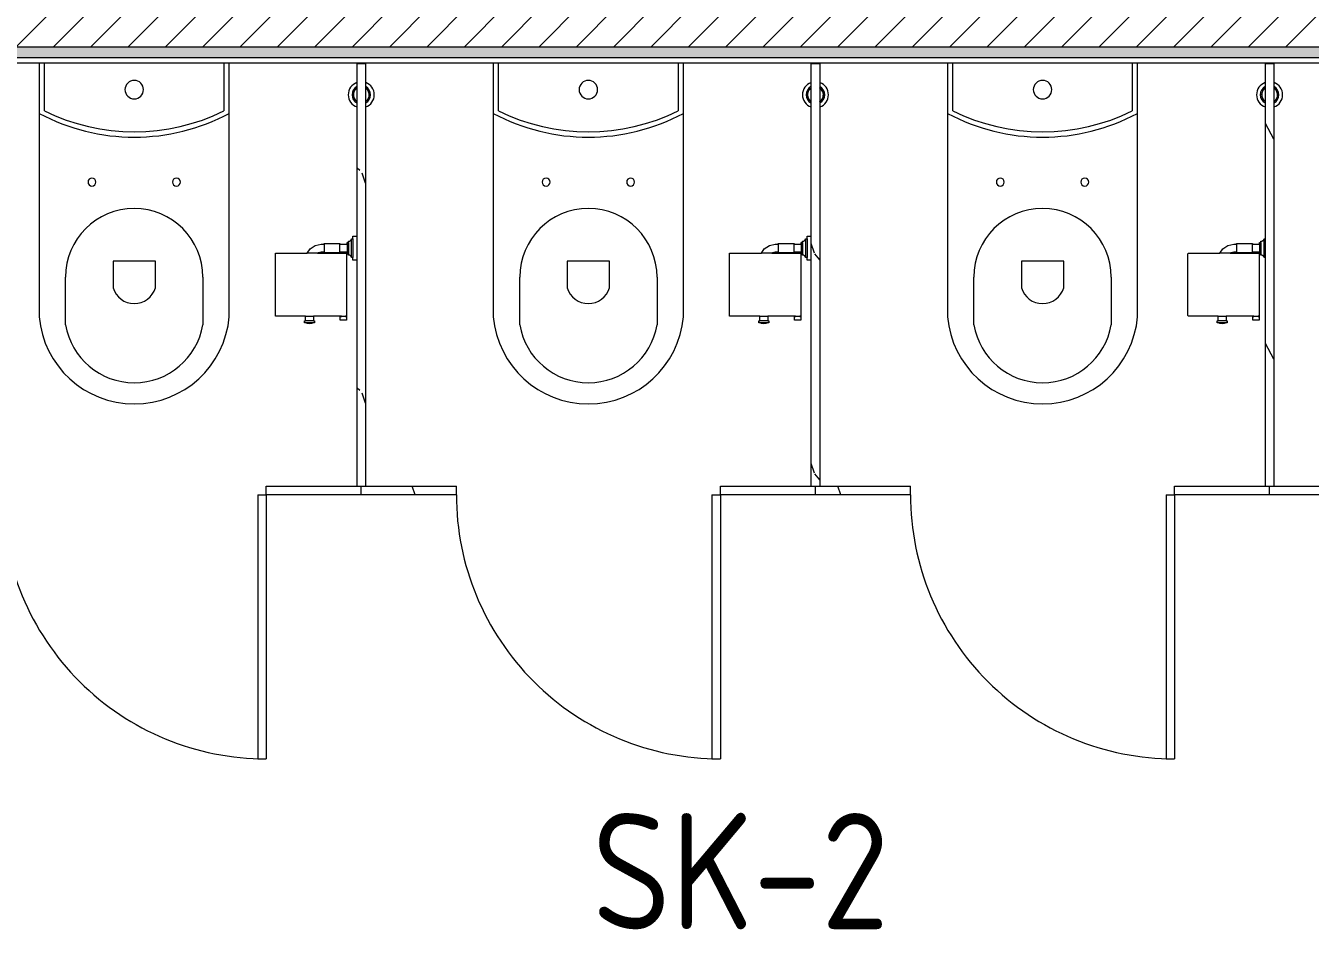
# Model space of a CAD drawing. Header units: millimetres. Extents: x 81382 to 274764, y -8553 to 29000.
# Drawn here: x 112265 to 114698, y 8329 to 10040 of the extents above; entities that cross this region are included whole.
import ezdxf

# ---------------------------------------------------------------- set-up
doc = ezdxf.new("R2010")
doc.units = ezdxf.units.MM
for name, color, linetype, lineweight in [('A-DETL-GENF', 7, 'Continuous', 9), ('A-DOOR', 7, 'Continuous', 9), ('A-GENM', 7, 'Continuous', 9), ('E-ELEC-FIXT-IDEN', 7, 'Continuous', 9), ('I-WALL', 7, 'Continuous', 9), ('P-SANR-FIXT', 7, 'Continuous', 9)]:
    doc.layers.add(name, color=color, linetype=linetype, lineweight=lineweight)
doc.layers.add('A-WALL-1', color=7, linetype='Continuous', lineweight=9, true_color=0x3c3c3c)
doc.styles.add('GOST Common_1', font='GOST_Common.ttf', dxfattribs={"width": 0.9, "height": 220})
pattern_1 = [(288.435, (115442.71, 9160), (416.50086, -832.99954), [158.05, -1159.038]), (319.399, (115492.69, 9010.06), (2499.010644, -2082.486787), [76.799, -3763.143]), (316.848, (115134.5, 8960.08), (6247.5402574, -5830.957739), [182.691, -8951.868]), (289.983, (115267.78, 8835.13), (1249.49393, -3332.002656), [97.5, -4777.508]), (270, (115301.1, 9160), (416.5, -416.5), [83.3, -333.2]), (298.443, (115301.1, 9076.7), (-2915.5071394, 5414.4962996), [227.365, -11140.87]), (264.289, (115409.39, 8876.78), (416.5263, 3748.496867), [83.716, -4102.058]), (309.806, (115401.06, 8793.48), (-1666.01521, 2082.48651), [65.059, -3187.91])]

# ---------------------------------------------------------------- blocks, each defined once
blk = doc.blocks.new('131_Сантехническая перегородка_Дверь 5 - СД-1-V131-План размещения напольных электротехнических лючков и розеток 3 этажа в осях 23-33')
at = {"layer": 'A-DOOR'}
h = blk.add_hatch(dxfattribs=at)
h.set_pattern_fill('FP_47', color=256, style=0, pattern_type=2)
h.set_pattern_definition([(288.435, (112862.71, 9160), (416.50086, -832.99954), [158.05, -1159.038]), (319.399, (112912.69, 9010.06), (2499.010644, -2082.486787), [76.799, -3763.143]), (316.848, (112554.5, 8960.08), (6247.5402574, -5830.957739), [182.691, -8951.868]), (289.983, (112687.78, 8835.13), (1249.49393, -3332.002656), [97.5, -4777.508]), (270, (112721.1, 9160), (416.5, -416.5), [83.3, -333.2]), (298.443, (112721.1, 9076.7), (-2915.5071394, 5414.4962996), [227.365, -11140.87]), (264.289, (112829.39, 8876.78), (416.5263, 3748.496867), [83.716, -4102.058]), (309.806, (112821.06, 8793.48), (-1666.01521, 2082.48651), [65.059, -3187.91])])
h.paths.add_polyline_path([(750, 8), (750, -8), (930, -8), (930, 8)])
for p, q in [((266, 508), (250, 508)), ((250, 8), (250, 508)), ((266, 8), (266, 508)), ((266, 8), (250, 8))]:
    blk.add_line(p, q, dxfattribs=at)
blk.add_arc((250, 8), 500, 360, 90, dxfattribs=at)
at = {"layer": 'A-GENM'}
for p, q in [((70, 8), (250, 8)), ((70, 8), (70, -8)), ((250, 8), (250, -8)), ((750, 8), (930, 8)), ((750, 8), (750, -8)), ((250, -8), (70, -8)), ((930, -8), (750, -8))]:
    blk.add_line(p, q, dxfattribs=at)
blk = doc.blocks.new('131_Сантехническая перегородка_Дверь 5 - СД-1-V132-План размещения напольных электротехнических лючков и розеток 3 этажа в осях 23-33')
at = {"layer": 'A-DOOR'}
h = blk.add_hatch(dxfattribs=at)
h.set_pattern_fill('FP_48', color=256, style=0, pattern_type=2)
h.set_pattern_definition([(288.435, (113722.71, 9160), (416.50086, -832.99954), [158.05, -1159.038]), (319.399, (113772.69, 9010.06), (2499.010644, -2082.486787), [76.799, -3763.143]), (316.848, (113414.5, 8960.08), (6247.5402574, -5830.957739), [182.691, -8951.868]), (289.983, (113547.78, 8835.13), (1249.49393, -3332.002656), [97.5, -4777.508]), (270, (113581.1, 9160), (416.5, -416.5), [83.3, -333.2]), (298.443, (113581.1, 9076.7), (-2915.5071394, 5414.4962996), [227.365, -11140.87]), (264.289, (113689.39, 8876.78), (416.5263, 3748.496867), [83.716, -4102.058]), (309.806, (113681.06, 8793.48), (-1666.01521, 2082.48651), [65.059, -3187.91])])
h.paths.add_polyline_path([(750, 8), (750, -8), (930, -8), (930, 8)])
for p, q in [((266, 508), (250, 508)), ((250, 8), (250, 508)), ((266, 8), (266, 508)), ((266, 8), (250, 8))]:
    blk.add_line(p, q, dxfattribs=at)
blk.add_arc((250, 8), 500, 360, 90, dxfattribs=at)
at = {"layer": 'A-GENM'}
for p, q in [((70, 8), (250, 8)), ((70, 8), (70, -8)), ((250, 8), (250, -8)), ((750, 8), (930, 8)), ((750, 8), (750, -8)), ((930, 8), (930, -8)), ((250, -8), (70, -8)), ((930, -8), (750, -8))]:
    blk.add_line(p, q, dxfattribs=at)
blk = doc.blocks.new('131_Сантехническая перегородка_Дверь 5 - СД-1-V133-План размещения напольных электротехнических лючков и розеток 3 этажа в осях 23-33')
at = {"layer": 'A-DOOR'}
h = blk.add_hatch(dxfattribs=at)
h.set_pattern_fill('FP_49', color=256, style=0, pattern_type=2)
h.set_pattern_definition([(288.435, (114582.71, 9160), (416.50086, -832.99954), [158.05, -1159.038]), (319.399, (114632.69, 9010.06), (2499.010644, -2082.486787), [76.799, -3763.143]), (316.848, (114274.5, 8960.08), (6247.5402574, -5830.957739), [182.691, -8951.868]), (289.983, (114407.78, 8835.13), (1249.49393, -3332.002656), [97.5, -4777.508]), (270, (114441.1, 9160), (416.5, -416.5), [83.3, -333.2]), (298.443, (114441.1, 9076.7), (-2915.5071394, 5414.4962996), [227.365, -11140.87]), (264.289, (114549.39, 8876.78), (416.5263, 3748.496867), [83.716, -4102.058]), (309.806, (114541.06, 8793.48), (-1666.01521, 2082.48651), [65.059, -3187.91])])
h.paths.add_polyline_path([(930, 8), (750, 8), (750, -8), (930, -8)])
for p, q in [((266, 508), (250, 508)), ((250, 8), (250, 508)), ((266, 8), (266, 508)), ((266, 8), (250, 8))]:
    blk.add_line(p, q, dxfattribs=at)
blk.add_arc((250, 8), 500, 360, 90, dxfattribs=at)
at = {"layer": 'A-GENM'}
for p, q in [((70, 8), (250, 8)), ((70, 8), (70, -8)), ((250, 8), (250, -8)), ((750, 8), (930, 8)), ((750, 8), (750, -8)), ((930, 8), (930, -8)), ((250, -8), (70, -8)), ((930, -8), (750, -8))]:
    blk.add_line(p, q, dxfattribs=at)
blk = doc.blocks.new('131_Сантехническая перегородка_Дверь 5 - СД-1-V134-План размещения напольных электротехнических лючков и розеток 3 этажа в осях 23-33')
at = {"layer": 'A-DOOR'}
h = blk.add_hatch(dxfattribs=at)
h.set_pattern_fill('FP_50', color=256, style=0, pattern_type=2)
h.set_pattern_definition(pattern_1)
h.paths.add_polyline_path([(750, 8), (750, -8), (930, -8), (930, 8)])
at = {"layer": 'A-GENM'}
h = blk.add_hatch(dxfattribs=at)
h.set_pattern_fill('FP_50', color=256, style=0, pattern_type=2)
h.set_pattern_definition(pattern_1)
h.paths.add_polyline_path([(70, 8), (70, -8), (250, -8), (250, 8)])
at = {"layer": 'A-DOOR'}
for p, q in [((266, 508), (250, 508)), ((250, 8), (250, 508)), ((266, 8), (266, 508)), ((266, 8), (250, 8))]:
    blk.add_line(p, q, dxfattribs=at)
blk.add_arc((250, 8), 500, 360, 90, dxfattribs=at)
at = {"layer": 'A-GENM'}
for p, q in [((70, 8), (250, 8)), ((70, 8), (70, -8)), ((250, 8), (250, -8)), ((750, 8), (930, 8)), ((750, 8), (750, -8)), ((930, 8), (930, -8)), ((250, -8), (70, -8)), ((930, -8), (750, -8))]:
    blk.add_line(p, q, dxfattribs=at)
blk = doc.blocks.new('FP_140-План размещения напольных электротехнических лючков и розеток 3 этажа в осях 23-33')
at = {"layer": 'A-GENM'}
blk.add_line((0, 8), (0, -8), dxfattribs=at)
blk = doc.blocks.new('131_Сантехническая перегородка 6 - СП-1-V139-План размещения напольных электротехнических лючков и розеток 3 этажа в осях 23-33')
at = {"layer": 'A-GENM'}
h = blk.add_hatch(dxfattribs=at)
h.set_pattern_fill('FP_53', color=256, style=0, pattern_type=2)
h.set_pattern_definition([(198.435, (9968, -114512.71), (-832.99954, -416.50086), [158.051, -1159.038]), (229.399, (9818.06, -114562.69), (-2082.486787, -2499.010644), [76.799, -3763.143]), (226.848, (9768.08, -114204.5), (-5830.957739, -6247.5402574), [182.691, -8951.868]), (199.983, (9643.13, -114337.78), (-3332.002656, -1249.49393), [97.5, -4777.508]), (180, (9968, -114371.1), (-416.5, -416.5), [83.3, -333.2]), (208.443, (9884.7, -114371.1), (5414.4962996, 2915.5071394), [227.365, -11140.87]), (174.289, (9684.78, -114479.39), (3748.496867, -416.5263), [83.716, -4102.058]), (219.806, (9601.48, -114471.06), (2082.48651, 1666.01521), [65.059, -3187.91])])
h.paths.add_polyline_path([(800, 0), (800, 8), (50, 8), (50, -8), (800, -8)])
for p, q in [((0, 8), (50, 8)), ((50, 8), (800, 8)), ((50, -8), (0, -8)), ((800, -8), (50, -8))]:
    blk.add_line(p, q, dxfattribs=at)
at = {"layer": 'A-GENM', "flags": 128}
for points in [[(71.5, 8), (71.1, 8.5), (70.8, 9), (70.4, 9.5), (70, 9.9), (69.6, 10.4), (69.2, 10.8), (68.8, 11.2), (68.3, 11.6), (67.8, 12), (67.3, 12.3), (66.8, 12.7), (66.3, 13), (65.8, 13.3), (65.3, 13.6), (64.7, 13.8), (64.2, 14), (63.6, 14.3), (63, 14.4), (62.4, 14.6), (61.9, 14.7), (61.3, 14.9), (60.7, 14.9), (60.1, 15), (59.5, 15.1), (58.9, 15.1), (58.3, 15.1), (57.7, 15), (57.1, 15), (56.5, 14.9), (55.9, 14.8), (55.3, 14.7), (54.7, 14.5), (54.1, 14.4), (53.5, 14.2), (53, 13.9), (52.4, 13.7), (51.9, 13.4), (51.4, 13.2), (50.8, 12.9), (50.3, 12.5), (49.8, 12.2), (49.3, 11.8), (48.9, 11.4), (48.4, 11), (48, 10.6), (47.6, 10.2), (47.2, 9.7), (46.8, 9.3), (46.4, 8.8), (46.1, 8.3), (45.9, 8)], [(45.9, -8), (46.3, -8.5), (46.6, -9), (47, -9.5), (47.4, -9.9), (47.8, -10.4), (48.2, -10.8), (48.6, -11.2), (49.1, -11.6), (49.6, -12), (50, -12.3), (50.5, -12.7), (51.1, -13), (51.6, -13.3), (52.1, -13.6), (52.7, -13.8), (53.2, -14), (53.8, -14.3), (54.4, -14.4), (54.9, -14.6), (55.5, -14.7), (56.1, -14.9), (56.7, -14.9), (57.3, -15), (57.9, -15.1), (58.5, -15.1), (59.1, -15.1), (59.7, -15), (60.3, -15), (60.9, -14.9), (61.5, -14.8), (62.1, -14.7), (62.7, -14.5), (63.3, -14.4), (63.8, -14.2), (64.4, -13.9), (65, -13.7), (65.5, -13.4), (66, -13.2), (66.6, -12.9), (67.1, -12.5), (67.6, -12.2), (68, -11.8), (68.5, -11.4), (69, -11), (69.4, -10.6), (69.8, -10.2), (70.2, -9.7), (70.6, -9.3), (70.9, -8.8), (71.3, -8.3), (71.5, -8)]]:
    blk.add_lwpolyline(points, dxfattribs=at)
at = {"layer": 'A-GENM'}
for radius, start, end in [(24.6, 19.9113, 160.0887), (17.6, 28.9731, 151.0269), (15.1, 78.8699, 146.2189), (15.1, 33.7811, 53.124), (24.6, 199.9113, 340.0887), (17.6, 208.9731, 331.0269), (15.1, 213.7811, 233.124), (15.1, 258.8699, 326.2189)]:
    blk.add_arc((58.7, 0), radius, start, end, dxfattribs=at)
blk.add_blockref('FP_140-План размещения напольных электротехнических лючков и розеток 3 этажа в осях 23-33', (0, 0), dxfattribs=at)
blk = doc.blocks.new('FP_142-План размещения напольных электротехнических лючков и розеток 3 этажа в осях 23-33')
at = {"layer": 'A-GENM'}
blk.add_line((0, 8), (0, -8), dxfattribs=at)
blk = doc.blocks.new('131_Сантехническая перегородка 6 - СП-1-V141-План размещения напольных электротехнических лючков и розеток 3 этажа в осях 23-33')
at = {"layer": 'A-GENM'}
h = blk.add_hatch(dxfattribs=at)
h.set_pattern_fill('FP_54', color=256, style=0, pattern_type=2)
h.set_pattern_definition([(198.435, (9968, -113652.71), (-832.99954, -416.50086), [158.05, -1159.038]), (229.399, (9818.06, -113702.69), (-2082.486787, -2499.010644), [76.799, -3763.143]), (226.848, (9768.08, -113344.5), (-5830.957739, -6247.5402574), [182.691, -8951.868]), (199.983, (9643.13, -113477.78), (-3332.002656, -1249.49393), [97.5, -4777.508]), (180, (9968, -113511.1), (-416.5, -416.5), [83.3, -333.2]), (208.443, (9884.7, -113511.1), (5414.4962996, 2915.5071394), [227.365, -11140.87]), (174.289, (9684.78, -113619.39), (3748.496867, -416.5263), [83.716, -4102.058]), (219.806, (9601.48, -113611.06), (2082.48651, 1666.01521), [65.059, -3187.91])])
h.paths.add_polyline_path([(800, 0), (800, 8), (50, 8), (50, -8), (800, -8)])
for p, q in [((0, 8), (50, 8)), ((50, 8), (800, 8)), ((50, -8), (0, -8)), ((800, -8), (50, -8))]:
    blk.add_line(p, q, dxfattribs=at)
at = {"layer": 'A-GENM', "flags": 128}
for points in [[(71.5, 8), (71.1, 8.5), (70.8, 9), (70.4, 9.5), (70, 9.9), (69.6, 10.4), (69.2, 10.8), (68.8, 11.2), (68.3, 11.6), (67.8, 12), (67.3, 12.3), (66.8, 12.7), (66.3, 13), (65.8, 13.3), (65.3, 13.6), (64.7, 13.8), (64.2, 14), (63.6, 14.3), (63, 14.4), (62.4, 14.6), (61.9, 14.7), (61.3, 14.9), (60.7, 14.9), (60.1, 15), (59.5, 15.1), (58.9, 15.1), (58.3, 15.1), (57.7, 15), (57.1, 15), (56.5, 14.9), (55.9, 14.8), (55.3, 14.7), (54.7, 14.5), (54.1, 14.4), (53.5, 14.2), (53, 13.9), (52.4, 13.7), (51.9, 13.4), (51.4, 13.2), (50.8, 12.9), (50.3, 12.5), (49.8, 12.2), (49.3, 11.8), (48.9, 11.4), (48.4, 11), (48, 10.6), (47.6, 10.2), (47.2, 9.7), (46.8, 9.3), (46.4, 8.8), (46.1, 8.3), (45.9, 8)], [(45.9, -8), (46.3, -8.5), (46.6, -9), (47, -9.5), (47.4, -9.9), (47.8, -10.4), (48.2, -10.8), (48.6, -11.2), (49.1, -11.6), (49.6, -12), (50, -12.3), (50.5, -12.7), (51.1, -13), (51.6, -13.3), (52.1, -13.6), (52.7, -13.8), (53.2, -14), (53.8, -14.3), (54.4, -14.4), (54.9, -14.6), (55.5, -14.7), (56.1, -14.9), (56.7, -14.9), (57.3, -15), (57.9, -15.1), (58.5, -15.1), (59.1, -15.1), (59.7, -15), (60.3, -15), (60.9, -14.9), (61.5, -14.8), (62.1, -14.7), (62.7, -14.5), (63.3, -14.4), (63.8, -14.2), (64.4, -13.9), (65, -13.7), (65.5, -13.4), (66, -13.2), (66.6, -12.9), (67.1, -12.5), (67.6, -12.2), (68, -11.8), (68.5, -11.4), (69, -11), (69.4, -10.6), (69.8, -10.2), (70.2, -9.7), (70.6, -9.3), (70.9, -8.8), (71.3, -8.3), (71.5, -8)]]:
    blk.add_lwpolyline(points, dxfattribs=at)
at = {"layer": 'A-GENM'}
for radius, start, end in [(24.6, 19.9113, 160.0887), (17.6, 28.9731, 151.0269), (15.1, 78.8699, 146.2189), (15.1, 33.7811, 53.124), (24.6, 199.9113, 340.0887), (17.6, 208.9731, 331.0269), (15.1, 213.7811, 233.124), (15.1, 258.8699, 326.2189)]:
    blk.add_arc((58.7, 0), radius, start, end, dxfattribs=at)
blk.add_blockref('FP_142-План размещения напольных электротехнических лючков и розеток 3 этажа в осях 23-33', (0, 0), dxfattribs=at)
blk = doc.blocks.new('FP_144-План размещения напольных электротехнических лючков и розеток 3 этажа в осях 23-33')
at = {"layer": 'A-GENM'}
blk.add_line((0, 8), (0, -8), dxfattribs=at)
blk = doc.blocks.new('131_Сантехническая перегородка 6 - СП-1-V143-План размещения напольных электротехнических лючков и розеток 3 этажа в осях 23-33')
at = {"layer": 'A-GENM'}
h = blk.add_hatch(dxfattribs=at)
h.set_pattern_fill('FP_55', color=256, style=0, pattern_type=2)
h.set_pattern_definition([(198.435, (9968, -112792.71), (-832.99954, -416.50086), [158.051, -1159.038]), (229.399, (9818.06, -112842.69), (-2082.486787, -2499.010644), [76.799, -3763.143]), (226.848, (9768.08, -112484.5), (-5830.957739, -6247.5402574), [182.691, -8951.868]), (199.983, (9643.13, -112617.78), (-3332.002656, -1249.49393), [97.5, -4777.508]), (180, (9968, -112651.1), (-416.5, -416.5), [83.3, -333.2]), (208.443, (9884.7, -112651.1), (5414.4962996, 2915.5071394), [227.365, -11140.87]), (174.289, (9684.78, -112759.39), (3748.496867, -416.5263), [83.716, -4102.058]), (219.806, (9601.48, -112751.06), (2082.48651, 1666.01521), [65.059, -3187.91])])
h.paths.add_polyline_path([(800, 0), (800, 8), (50, 8), (50, -8), (800, -8)])
for p, q in [((0, 8), (50, 8)), ((50, 8), (800, 8)), ((50, -8), (0, -8)), ((800, -8), (50, -8))]:
    blk.add_line(p, q, dxfattribs=at)
at = {"layer": 'A-GENM', "flags": 128}
for points in [[(71.5, 8), (71.1, 8.5), (70.8, 9), (70.4, 9.5), (70, 9.9), (69.6, 10.4), (69.2, 10.8), (68.8, 11.2), (68.3, 11.6), (67.8, 12), (67.3, 12.3), (66.8, 12.7), (66.3, 13), (65.8, 13.3), (65.3, 13.6), (64.7, 13.8), (64.2, 14), (63.6, 14.3), (63, 14.4), (62.4, 14.6), (61.9, 14.7), (61.3, 14.9), (60.7, 14.9), (60.1, 15), (59.5, 15.1), (58.9, 15.1), (58.3, 15.1), (57.7, 15), (57.1, 15), (56.5, 14.9), (55.9, 14.8), (55.3, 14.7), (54.7, 14.5), (54.1, 14.4), (53.5, 14.2), (53, 13.9), (52.4, 13.7), (51.9, 13.4), (51.4, 13.2), (50.8, 12.9), (50.3, 12.5), (49.8, 12.2), (49.3, 11.8), (48.9, 11.4), (48.4, 11), (48, 10.6), (47.6, 10.2), (47.2, 9.7), (46.8, 9.3), (46.4, 8.8), (46.1, 8.3), (45.9, 8)], [(45.9, -8), (46.3, -8.5), (46.6, -9), (47, -9.5), (47.4, -9.9), (47.8, -10.4), (48.2, -10.8), (48.6, -11.2), (49.1, -11.6), (49.6, -12), (50, -12.3), (50.5, -12.7), (51.1, -13), (51.6, -13.3), (52.1, -13.6), (52.7, -13.8), (53.2, -14), (53.8, -14.3), (54.4, -14.4), (54.9, -14.6), (55.5, -14.7), (56.1, -14.9), (56.7, -14.9), (57.3, -15), (57.9, -15.1), (58.5, -15.1), (59.1, -15.1), (59.7, -15), (60.3, -15), (60.9, -14.9), (61.5, -14.8), (62.1, -14.7), (62.7, -14.5), (63.3, -14.4), (63.8, -14.2), (64.4, -13.9), (65, -13.7), (65.5, -13.4), (66, -13.2), (66.6, -12.9), (67.1, -12.5), (67.6, -12.2), (68, -11.8), (68.5, -11.4), (69, -11), (69.4, -10.6), (69.8, -10.2), (70.2, -9.7), (70.6, -9.3), (70.9, -8.8), (71.3, -8.3), (71.5, -8)]]:
    blk.add_lwpolyline(points, dxfattribs=at)
at = {"layer": 'A-GENM'}
for radius, start, end in [(24.6, 19.9113, 160.0887), (17.6, 28.9731, 151.0269), (15.1, 78.8699, 146.2189), (15.1, 33.7811, 53.124), (24.6, 199.9113, 340.0887), (17.6, 208.9731, 331.0269), (15.1, 213.7811, 233.124), (15.1, 258.8699, 326.2189)]:
    blk.add_arc((58.7, 0), radius, start, end, dxfattribs=at)
blk.add_blockref('FP_144-План размещения напольных электротехнических лючков и розеток 3 этажа в осях 23-33', (0, 0), dxfattribs=at)
blk = doc.blocks.new('WC Seat_2 with Cistern-Wall Based - SE22-33487382-План размещения напольных электротехнических лючков и розеток 3 этажа в осях 23-33')
at = {"layer": 'P-SANR-FIXT'}
for p, q in [((-5, 410.5), (-5, 500.5)), ((255, 500.5), (255, 410.5)), ((-55, 485.5), (-55, 100.5)), ((305, 100.5), (305, 485.5)), ((85, 430.5), (85, 380.5)), ((165, 380.5), (165, 430.5)), ((85, 380.5), (165, 380.5)), ((-55, 100.5), (-55, 5.5)), ((305, 5.5), (305, 100.5)), ((-45, 5.5), (-45, 95.6)), ((295, 95.6), (295, 5.5))]:
    blk.add_line(p, q, dxfattribs=at)
for centre, radius, start, end in [((125, 469.8), 180.7, 4.9791, 175.0209), ((125, 478.7), 131.8, 9.5273, 170.4727), ((125, 418.8), 41.7, 16.2602, 163.7398), ((125, 410.5), 130, 180, 360), ((45, 230.5), 7.5, 0, 180), ((45, 230.5), 7.5, 180, 360), ((205, 230.5), 7.5, 0, 180), ((205, 230.5), 7.5, 180, 360), ((125, -237), 382.5, 61.9275, 118.0725), ((125, -247), 382.5, 63.6122, 116.3878), ((125, 55.5), 17.5, 0, 180), ((125, 55.5), 17.5, 180, 360)]:
    blk.add_arc(centre, radius, start, end, dxfattribs=at)
blk = doc.blocks.new('Sanitary_Toilet-Accessories_Gessi_Wall-mounted-paper-roll-holder-65449 - Chrome-V182-План размещения напольных электротехнических лючков и розеток 3 этажа в осях 23-33')
at = {"layer": 'A-DETL-GENF'}
for p, q in [((112878.5, 9632.1), (112880.4, 9633.1)), ((112880.4, 9633.1), (112881.8, 9634.6)), ((112881.8, 9634.6), (112882.5, 9636.3)), ((112882.5, 9601.4), (112882.5, 9636.3)), ((112882.5, 9636.3), (112885, 9636.3)), ((112885, 9636.3), (112885, 9641.3)), ((112885, 9641.3), (112893, 9641.3)), ((112885, 9636.3), (112885, 9601.3)), ((112738.3, 9607.7), (112738.4, 9609.3)), ((112738.4, 9609.3), (112798.6, 9609.3)), ((112798.6, 9609.3), (112804.1, 9617.7)), ((112818.1, 9609.3), (112798.6, 9609.3)), ((112804.1, 9617.7), (112813.7, 9624.1)), ((112813.7, 9624.1), (112825, 9626.3)), ((112819.5, 9610.2), (112818.1, 9609.3)), ((112818.1, 9609.3), (112863.2, 9609.3)), ((112825, 9611.3), (112819.5, 9610.2)), ((112825, 9626.3), (112830.5, 9626.3)), ((112830.5, 9611.3), (112825, 9611.3)), ((112830.5, 9626.3), (112830.5, 9627.8)), ((112830.5, 9627.8), (112860.5, 9627.8)), ((112830.5, 9626.3), (112830.5, 9611.3)), ((112830.5, 9609.8), (112830.5, 9611.3)), ((112860.5, 9609.8), (112830.5, 9609.8)), ((112860.5, 9627.8), (112860.5, 9626.3)), ((112860.5, 9611.3), (112860.5, 9626.3)), ((112860.5, 9626.3), (112874, 9626.3)), ((112863.2, 9611.3), (112860.5, 9611.3)), ((112860.5, 9611.3), (112860.5, 9609.8)), ((112871.2, 9611.3), (112863.2, 9611.3)), ((112863.2, 9609.3), (112863.2, 9611.3)), ((112863.2, 9609.3), (112871.2, 9609.3)), ((112874, 9611.3), (112871.2, 9611.3)), ((112871.2, 9611.3), (112871.2, 9609.3)), ((112871.2, 9609.3), (112873.2, 9609.3)), ((112873.2, 9609.3), (112873.2, 9490.3)), ((112874, 9626.3), (112874, 9629.8)), ((112874, 9629.8), (112876.5, 9629.8)), ((112874, 9627.8), (112874, 9609.3)), ((112874, 9607.8), (112874, 9611.3)), ((112876.5, 9631.8), (112878.5, 9632.1)), ((112876.5, 9629.8), (112876.5, 9631.8)), ((112876.5, 9629.8), (112876.5, 9607.8)), ((112738.3, 9491.6), (112738.3, 9607.7)), ((112876.5, 9607.8), (112874, 9607.8)), ((112876.5, 9605.8), (112876.5, 9607.8)), ((112878.5, 9605.5), (112876.5, 9605.8)), ((112880.4, 9604.6), (112878.5, 9605.5)), ((112881.8, 9603.1), (112880.4, 9604.6)), ((112882.5, 9601.4), (112881.8, 9603.1)), ((112885, 9601.3), (112882.5, 9601.4)), ((112885, 9596.3), (112885, 9601.3)), ((112893, 9596.3), (112885, 9596.3)), ((112738.4, 9490.3), (112738.3, 9491.6)), ((112795.5, 9490.3), (112738.4, 9490.3)), ((112795.5, 9490.3), (112810.5, 9490.3)), ((112795.5, 9481.3), (112795.5, 9490.3)), ((112863.2, 9490.3), (112810.5, 9490.3)), ((112810.5, 9490.3), (112810.5, 9481.3)), ((112861.2, 9482.8), (112861.2, 9489.3)), ((112861.2, 9489.3), (112863.2, 9489.3)), ((112863.2, 9490.3), (112871.2, 9490.3)), ((112863.2, 9489.3), (112863.2, 9490.3)), ((112871.2, 9489.3), (112863.2, 9489.3)), ((112873.2, 9490.3), (112871.2, 9490.3)), ((112871.2, 9490.3), (112871.2, 9489.3)), ((112871.2, 9489.3), (112873.2, 9489.3)), ((112873.2, 9489.3), (112873.2, 9482.8)), ((112793.5, 9477.8), (112793.5, 9481.3)), ((112793.5, 9481.3), (112795.5, 9481.3)), ((112795.5, 9477.8), (112793.5, 9477.8)), ((112810.5, 9481.3), (112795.5, 9481.3)), ((112810.5, 9477.8), (112795.5, 9477.8)), ((112799, 9476), (112795.5, 9477.8)), ((112803, 9475.3), (112799, 9476)), ((112807, 9476), (112803, 9475.3)), ((112810.5, 9477.8), (112807, 9476)), ((112810.5, 9481.3), (112812.5, 9481.3)), ((112812.5, 9477.8), (112810.5, 9477.8)), ((112812.5, 9481.3), (112812.5, 9477.8)), ((112873.2, 9482.8), (112861.2, 9482.8))]:
    blk.add_line(p, q, dxfattribs=at)
blk = doc.blocks.new('Sanitary_Toilet-Accessories_Gessi_Wall-mounted-paper-roll-holder-65449 - Chrome-V183-План размещения напольных электротехнических лючков и розеток 3 этажа в осях 23-33')
at = {"layer": 'A-DETL-GENF'}
for p, q in [((114606.5, 9632.1), (114608.4, 9633.1)), ((114608.4, 9633.1), (114609.8, 9634.6)), ((114609.8, 9634.6), (114610.5, 9636.3)), ((114610.5, 9601.4), (114610.5, 9636.3)), ((114610.5, 9636.3), (114613, 9636.3)), ((114466.3, 9607.7), (114466.5, 9609.3)), ((114466.5, 9609.3), (114526.6, 9609.3)), ((114526.6, 9609.3), (114532.2, 9617.7)), ((114546.1, 9609.3), (114526.6, 9609.3)), ((114532.2, 9617.7), (114541.7, 9624.1)), ((114541.7, 9624.1), (114553, 9626.3)), ((114547.5, 9610.2), (114546.1, 9609.3)), ((114546.1, 9609.3), (114591.3, 9609.3)), ((114553, 9611.3), (114547.5, 9610.2)), ((114553, 9626.3), (114558.5, 9626.3)), ((114558.5, 9611.3), (114553, 9611.3)), ((114558.5, 9626.3), (114558.5, 9627.8)), ((114558.5, 9627.8), (114588.5, 9627.8)), ((114558.5, 9626.3), (114558.5, 9611.3)), ((114558.5, 9609.8), (114558.5, 9611.3)), ((114588.5, 9609.8), (114558.5, 9609.8)), ((114588.5, 9627.8), (114588.5, 9626.3)), ((114588.5, 9611.3), (114588.5, 9626.3)), ((114588.5, 9626.3), (114602, 9626.3)), ((114591.3, 9611.3), (114588.5, 9611.3)), ((114588.5, 9611.3), (114588.5, 9609.8)), ((114599.3, 9611.3), (114591.3, 9611.3)), ((114591.3, 9609.3), (114591.3, 9611.3)), ((114591.3, 9609.3), (114599.3, 9609.3)), ((114602, 9611.3), (114599.3, 9611.3)), ((114599.3, 9611.3), (114599.3, 9609.3)), ((114599.3, 9609.3), (114601.3, 9609.3)), ((114601.3, 9609.3), (114601.3, 9490.3)), ((114602, 9626.3), (114602, 9629.8)), ((114602, 9629.8), (114604.5, 9629.8)), ((114602, 9627.8), (114602, 9609.3)), ((114602, 9607.8), (114602, 9611.3)), ((114604.5, 9631.8), (114606.5, 9632.1)), ((114604.5, 9629.8), (114604.5, 9631.8)), ((114604.5, 9629.8), (114604.5, 9607.8)), ((114466.3, 9491.6), (114466.3, 9607.7)), ((114604.5, 9607.8), (114602, 9607.8)), ((114604.5, 9605.8), (114604.5, 9607.8)), ((114606.5, 9605.5), (114604.5, 9605.8)), ((114608.4, 9604.6), (114606.5, 9605.5)), ((114609.8, 9603.1), (114608.4, 9604.6)), ((114610.5, 9601.4), (114609.8, 9603.1)), ((114613, 9601.3), (114610.5, 9601.4)), ((114466.5, 9490.3), (114466.3, 9491.6)), ((114523.5, 9490.3), (114466.5, 9490.3)), ((114523.5, 9490.3), (114538.5, 9490.3)), ((114523.5, 9481.3), (114523.5, 9490.3)), ((114591.3, 9490.3), (114538.5, 9490.3)), ((114538.5, 9490.3), (114538.5, 9481.3)), ((114589.3, 9482.8), (114589.3, 9489.3)), ((114589.3, 9489.3), (114591.3, 9489.3)), ((114591.3, 9490.3), (114599.3, 9490.3)), ((114591.3, 9489.3), (114591.3, 9490.3)), ((114599.3, 9489.3), (114591.3, 9489.3)), ((114601.3, 9490.3), (114599.3, 9490.3)), ((114599.3, 9490.3), (114599.3, 9489.3)), ((114599.3, 9489.3), (114601.3, 9489.3)), ((114601.3, 9489.3), (114601.3, 9482.8)), ((114521.5, 9477.8), (114521.5, 9481.3)), ((114521.5, 9481.3), (114523.5, 9481.3)), ((114523.5, 9477.8), (114521.5, 9477.8)), ((114538.5, 9481.3), (114523.5, 9481.3)), ((114538.5, 9477.8), (114523.5, 9477.8)), ((114527, 9476), (114523.5, 9477.8)), ((114531, 9475.3), (114527, 9476)), ((114535, 9476), (114531, 9475.3)), ((114538.5, 9477.8), (114535, 9476)), ((114538.5, 9481.3), (114540.5, 9481.3)), ((114540.5, 9477.8), (114538.5, 9477.8)), ((114540.5, 9481.3), (114540.5, 9477.8)), ((114601.3, 9482.8), (114589.3, 9482.8))]:
    blk.add_line(p, q, dxfattribs=at)

msp = doc.modelspace()

# ---------------------------------------------------------------- hatches: boundary and pattern name
at = {"layer": 'I-WALL'}
h = msp.add_hatch(dxfattribs=at)
h.set_pattern_fill('FP_5', color=256, style=0, pattern_type=2)
h.set_pattern_definition([(45, (0, 0), (-35.35534, 35.35534), [])])
h.paths.add_polyline_path([(118800, 10000), (118800, 10080), (112010, 10080), (112010, 10000), (117621, 10000)])
h = msp.add_hatch(dxfattribs=at)
h.set_pattern_fill('FP_35', color=256, style=0, pattern_type=2)
h.set_pattern_definition([(0, (0, 0), (121.92, 30.48), [10.058, -81.382, 10.058, -81.382, -487.68]), (0, (0, 0), (121.92, 30.48), [-182.88, 10.058, -172.822, 10.058, -81.382, -213.36]), (0, (0, 0), (121.92, 30.48), [-457.2, 10.058, -50.902, 10.058, -142.342]), (120, (45.72, 15.24), (-87.356454, 90.345817), [10.058, -81.382, 10.058, -81.382, -487.68]), (120, (45.72, 15.24), (-87.356454, 90.345817), [-182.88, 10.058, -172.822, 10.058, -81.382, -213.36]), (120, (45.72, 15.24), (-87.356454, 90.345817), [-457.2, 10.058, -50.902, 10.058, -142.342]), (240, (60.96, 76.2), (-34.563546, -120.825817), [10.058, -81.382, 10.058, -81.382, -487.68]), (240, (60.96, 76.2), (-34.563546, -120.825817), [-182.88, 10.058, -172.822, 10.058, -81.382, -213.36]), (240, (60.96, 76.2), (-34.563546, -120.825817), [-457.2, 10.058, -50.902, 10.058, -142.342])])
h.paths.add_polyline_path([(118780, 9980), (118800, 9980), (118800, 10000), (112010, 10000), (112010, 9980), (117621, 9980)])

# ---------------------------------------------------------------- linework, layer by layer
at = {"layer": 'A-WALL-1'}
for p, q in [((112010, 10000), (118800, 10000)), ((112030, 9980), (118780, 9980))]:
    msp.add_line(p, q, dxfattribs=at)
at = {"layer": 'I-WALL'}
msp.add_line((118769, 9969), (112041, 9969), dxfattribs=at)

# ---------------------------------------------------------------- block references
at = {"layer": 'A-GENM'}
for name, p, rotation in [('131_Сантехническая перегородка 6 - СП-1-V143-План размещения напольных электротехнических лючков и розеток 3 этажа в осях 23-33', (112901, 9968), 270.0000000000007), ('131_Сантехническая перегородка 6 - СП-1-V141-План размещения напольных электротехнических лючков и розеток 3 этажа в осях 23-33', (113761, 9968), 270.0000000000007), ('131_Сантехническая перегородка 6 - СП-1-V139-План размещения напольных электротехнических лючков и розеток 3 этажа в осях 23-33', (114621, 9968), 270.0000000000007), ('131_Сантехническая перегородка_Дверь 5 - СД-1-V131-План размещения напольных электротехнических лючков и розеток 3 этажа в осях 23-33', (112971, 9160), 180), ('131_Сантехническая перегородка_Дверь 5 - СД-1-V132-План размещения напольных электротехнических лючков и розеток 3 этажа в осях 23-33', (113831, 9160), 180), ('131_Сантехническая перегородка_Дверь 5 - СД-1-V133-План размещения напольных электротехнических лючков и розеток 3 этажа в осях 23-33', (114691, 9160), 180), ('131_Сантехническая перегородка_Дверь 5 - СД-1-V134-План размещения напольных электротехнических лючков и розеток 3 этажа в осях 23-33', (115551, 9160), 180)]:
    msp.add_blockref(name, p, dxfattribs=dict(at, rotation=rotation))
at = {"layer": 'P-SANR-FIXT', "rotation": 180}
for p in [(112596, 9974.5), (113456, 9974.5), (114316, 9974.5)]:
    msp.add_blockref('WC Seat_2 with Cistern-Wall Based - SE22-33487382-План размещения напольных электротехнических лючков и розеток 3 этажа в осях 23-33', p, dxfattribs=at)
at = {"layer": 'P-SANR-FIXT'}
for name, p in [('Sanitary_Toilet-Accessories_Gessi_Wall-mounted-paper-roll-holder-65449 - Chrome-V182-План размещения напольных электротехнических лючков и розеток 3 этажа в осях 23-33', (0, 0)), ('Sanitary_Toilet-Accessories_Gessi_Wall-mounted-paper-roll-holder-65449 - Chrome-V182-План размещения напольных электротехнических лючков и розеток 3 этажа в осях 23-33', (860, 0)), ('Sanitary_Toilet-Accessories_Gessi_Wall-mounted-paper-roll-holder-65449 - Chrome-V183-План размещения напольных электротехнических лючков и розеток 3 этажа в осях 23-33', (0, 0))]:
    msp.add_blockref(name, p, dxfattribs=at)

# ---------------------------------------------------------------- texts
at = {"layer": 'E-ELEC-FIXT-IDEN', "insert": (113337.9, 8549.4), "char_height": 220, "width": 707.088, "attachment_point": 1, "style": 'GOST Common_1'}
msp.add_mtext('SK-2', dxfattribs=at)

doc.saveas('drawing.dxf')
